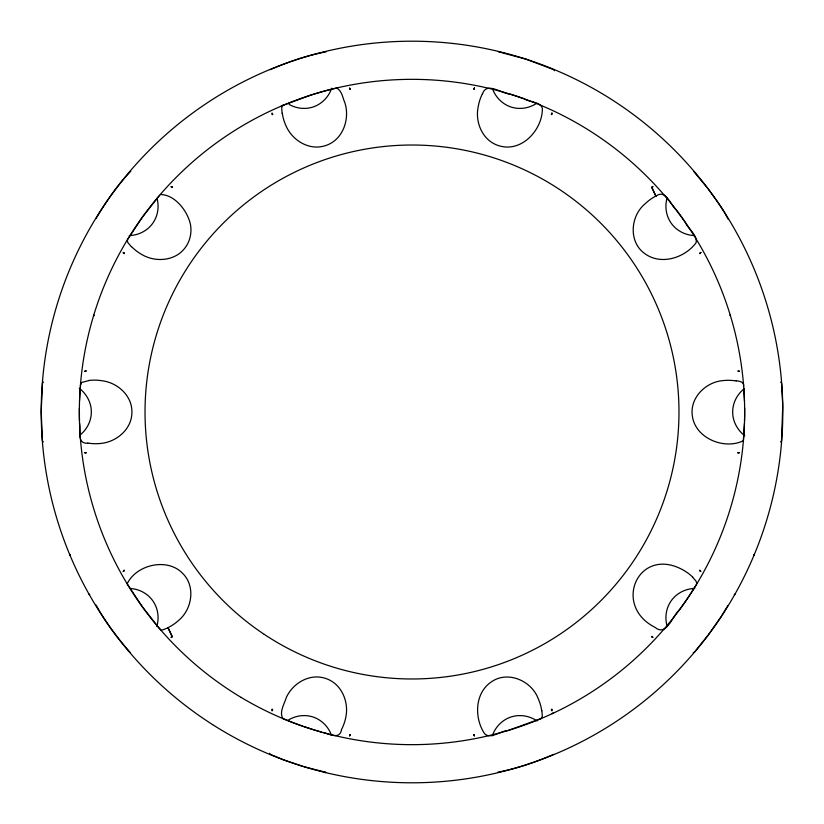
<?xml version="1.0" encoding="UTF-8"?>
<svg xmlns="http://www.w3.org/2000/svg" width="824" height="824" viewBox="0 0 824 824"><rect width="100%" height="100%" fill="white"/><g stroke="black" fill="none" stroke-linecap="round" stroke-linejoin="round"><path stroke-width="1.24" d="M79.361 408.549L79.454 420.611M744.608 417.861L744.639 407.952M744.587 418.767L744.546 420.848M79.537 400.608L80.206 387.991M744.463 423.392L743.372 440.418M80.371 385.838L81.545 382.511L88.714 380.626M727.932 605.444L721.227 616.62L708.506 634.665M96.068 218.556C105.843 201.787 117.43 185.245 130.769 171.217M156.817 626.384C159.269 618.165 158.126 608.843 153.367 601.644A9.095 2.884 54 0 0 151.801 599.47C146.569 592.847 138.319 588.851 129.924 588.47M667.183 197.616C664.762 205.732 665.844 214.91 670.448 222.068A9.146 2.894 54 0 0 672.631 225.055C677.874 231.379 685.908 235.149 694.076 235.53M42.477 383.201L41.2 411.331L42.395 440.613M781.523 440.799L782.749 405.872M331.763 88.168C328.869 96.449 322.4 103.556 314.109 106.605A9.105 2.894 -18 0 1 311.554 107.439C304.056 109.479 295.837 108.253 289.1 104.432M492.237 735.832C495.07 727.767 501.25 720.804 509.253 717.642A9.146 2.905 -18 0 1 512.446 716.581C520.758 714.274 529.976 716.066 537.042 720.938M482.473 94.008C486.459 81.215 501.466 93.586 510.19 94.163M341.527 729.992C339.292 740.076 329.229 733.731 322.874 732.495M696.599 584.237C691.305 592.992 685.599 601.499 679.522 609.729C672.332 615.93 666.595 636.993 655.101 627.404C611.799 605.465 638.538 546.034 682.375 569.59A395.942 135.476 -59.4 0 1 692.747 577.13M42.621 382.975L43.476 382.089M781.379 441.025L780.524 441.911M707.96 635.386L694.663 651.98L693.231 652.783M159.083 195.906L142.171 217.443L127.401 239.763L127.617 242.277L131.346 246.716M743.176 440.809C723.956 450.162 694.725 437.997 692.284 415.378C689.853 397.57 706.086 381.708 723.369 380.564A395.953 135.424 84.3 0 1 736.223 380.976M270.241 69.669C288.05 62.037 307.002 55.321 326.005 51.891M553.759 754.331C535.95 761.984 516.998 768.658 497.995 772.109M168.075 627.837L172.031 636.447L170.97 637.446L172.494 636.911L168.075 627.837L162.091 630.092L160.865 629.896L158.805 627.764L142.088 606.443L127.401 584.237M655.925 196.163L651.969 187.553L653.03 186.554L651.506 187.089L655.925 196.163C665.771 188.593 670.283 204.805 676.298 209.986M160.247 194.546C174.781 194.361 187.79 211.14 190.519 224.777C191.776 232.059 190.365 239.825 186.317 246.036A9.157 2.863 -54 0 1 184.329 248.755C174.297 261.28 154.881 262.423 141.625 254.41A395.932 135.424 -59.7 0 1 131.449 246.551M79.537 435.453C86.448 430.169 91.021 421.806 91.31 413.071A9.157 2.915 -90 0 0 91.268 410.043C90.712 401.463 86.026 393.419 79.217 388.238M744.463 388.547C737.645 393.759 733.092 401.978 732.711 410.589A9.105 2.874 -90 0 0 732.711 413.267C733.01 422.104 737.81 430.447 744.783 435.762M310.473 95.213L282.993 105.379L281.684 107.542L282.096 113.321M536.352 103.505C529.544 107.954 520.881 109.582 512.971 107.563A9.146 2.905 18 0 1 509.768 106.553C501.692 103.525 495.286 96.665 492.433 88.57M287.648 720.495C294.456 716.046 303.119 714.418 311.029 716.437A9.146 2.905 18 0 1 314.232 717.447C322.308 720.475 328.714 727.335 331.567 735.43M282.993 105.379L281.139 106.203L283.271 105.256M311.132 94.997L315.664 93.596M508.336 730.404L541.008 718.621L542.316 716.458L541.904 710.679M316.138 93.452C322.915 91.454 329.724 89.507 336.625 88.065C341.919 90.578 342.763 98.056 344.926 102.907C349.973 118.749 343.196 139.029 326.974 145.086A9.157 2.863 -18 0 1 323.77 146.106C308.289 150.359 291.902 139.853 285.887 125.588A395.932 135.414 -23.7 0 1 282.292 113.238M507.862 730.548C500.59 730.816 490.568 739.622 484.605 733.751C474.078 717.972 474.645 692.84 491.588 681.726C507.79 670.509 531.367 680.676 538.113 698.412A395.932 135.424 -23.7 0 1 541.718 710.751M498.345 51.758L526.083 59.184L553.749 69.669M325.655 772.243L304.159 766.773M129.244 235.561C137.835 235.345 146.342 231.379 151.719 224.633A9.146 2.905 -54 0 0 153.666 221.893C158.023 214.992 159.156 206.257 157.034 198.409M694.756 588.439C686.402 588.655 678.111 592.404 672.724 598.842A9.157 2.894 -54 0 0 670.52 601.819C666.008 608.761 664.814 617.639 666.966 625.591M736.203 380.75C739.272 381.11 744.566 381.862 743.66 386.271M87.797 443.25C76.282 443.93 80.989 430.097 79.526 423.103M324.316 772.284L325.707 772.593L324.017 772.212M321.247 732.042L316.921 730.785M315.952 730.497L303.644 726.521M303.263 766.495L283.569 759.852L270.251 754.331M510.942 94.389L513.012 95.048M513.661 95.254C517.225 96.398 520.778 97.603 524.301 98.87C529.647 102.361 540.225 101.568 542.377 108.191C542.686 129.533 522.231 152.079 500.096 146.075A9.136 2.863 18 0 1 497.222 145.158C482.03 139.617 474.748 121.355 478.322 106.162A395.922 135.476 12.6 0 1 482.298 93.967M302.789 726.222C296.104 723.905 289.502 721.361 282.993 718.621C278.811 712.657 284.486 703.696 286.278 697.598C292.499 683.673 308.722 673.702 323.904 677.925A9.157 2.863 18 0 1 327.097 678.966C342.104 684.641 349.201 702.759 345.678 717.838A395.942 135.424 12.3 0 1 341.342 729.94M693.602 171.31L707.775 188.377M130.398 652.69C117.461 638.219 105.318 622.079 96.099 605.063M780.647 382.14L781.296 382.799M42.704 441.201L43.353 441.86M692.654 577.284L695.992 581.064L696.836 583.577M676.916 210.79L680.016 214.951M708.341 189.118C715.232 198.759 722.916 208.317 727.901 218.937M680.418 215.497L684.528 221.234M685.053 221.986C687.947 228.835 697.887 235.231 696.053 242.843C684.6 258.077 660.477 265.688 644.378 253.308C628.279 241.545 630.432 215.548 645.419 203.549A395.942 135.486 48.6 0 1 655.811 196.019M554.089 70.122L554.325 70.751M269.675 753.249L269.912 753.878M781.605 383.387L782.728 404.934M127.205 583.783C136.207 564.739 167.365 557.199 182.743 573.463C195.741 586.317 192.147 609.235 178.581 620.451A395.942 135.424 48.3 0 1 167.952 627.692M743.825 388.495L744.474 400.897M87.777 443.044A395.932 135.424 84.3 0 0 100.631 443.446C116.071 442.107 131.098 429.788 131.861 413.751A9.157 2.863 90 0 0 131.871 410.393C131.201 394.644 116.699 382.295 101.537 380.688A395.798 135.414 -84.5 0 0 88.724 380.472M754.053 554.48L754.042 555.149L754.053 554.48M272.105 709.289L272.075 710.906L272.692 709.577L272.105 709.289M551.926 113.094L551.895 114.711L551.308 114.423L551.926 113.094M93.771 315.128L93.678 315.973L93.771 315.128M86.036 370.821L85.943 371.469L84.491 371.284L86.036 370.821M738.057 452.531L737.964 453.179L739.509 452.716L738.057 452.531M349.788 734.627L349.51 736.069L350.437 734.74L349.788 734.627M474.49 87.931L474.212 89.373L473.563 89.26L474.49 87.931M124.383 253.133L124.084 253.72L123.106 252.432L124.383 253.133M699.916 570.28L699.617 570.867L700.894 571.568L699.916 570.28M734.915 594.238L734.39 594.66L734.915 594.238M124.084 570.28L123.106 571.568L124.383 570.867L124.084 570.28M700.894 252.432L699.916 253.72L699.617 253.133L700.894 252.432M172.494 187.089L172.031 187.553L170.97 186.554L172.494 187.089M651.969 636.447L651.506 636.911L653.03 637.446L651.969 636.447M552.976 713.131L552.317 713.605L552.976 713.131M89.61 594.66L89.085 594.238L89.61 594.66M272.692 114.423L272.105 114.711L272.075 113.094L272.692 114.423M551.895 709.289L551.308 709.577L551.926 710.906L551.895 709.289M69.947 554.48L69.958 555.149L69.947 554.48M730.486 315.922L730.229 315.128L730.486 315.922M350.437 89.26L349.788 89.373L349.51 87.931L350.437 89.26M474.212 734.627L473.563 734.74L474.49 736.069L474.212 734.627M85.943 452.531L84.491 452.716L86.036 453.179L85.943 452.531M739.509 371.284L738.057 371.469L737.964 370.821L739.509 371.284M264.257 634.367A266.976 266.976 0 0 0 678.451 428.768A266.976 266.976 0 0 0 293.293 172.865A266.976 266.976 0 0 0 264.257 634.367M241.205 697.465A332.659 332.659 0 0 0 744.618 417.171A332.659 332.659 0 0 0 250.166 121.355A332.659 332.659 0 0 0 241.205 697.465M212.643 724.646A370.8 370.8 0 0 0 782.439 428.326A370.8 370.8 0 0 0 240.917 83.028A370.8 370.8 0 0 0 212.643 724.646"/></g></svg>
